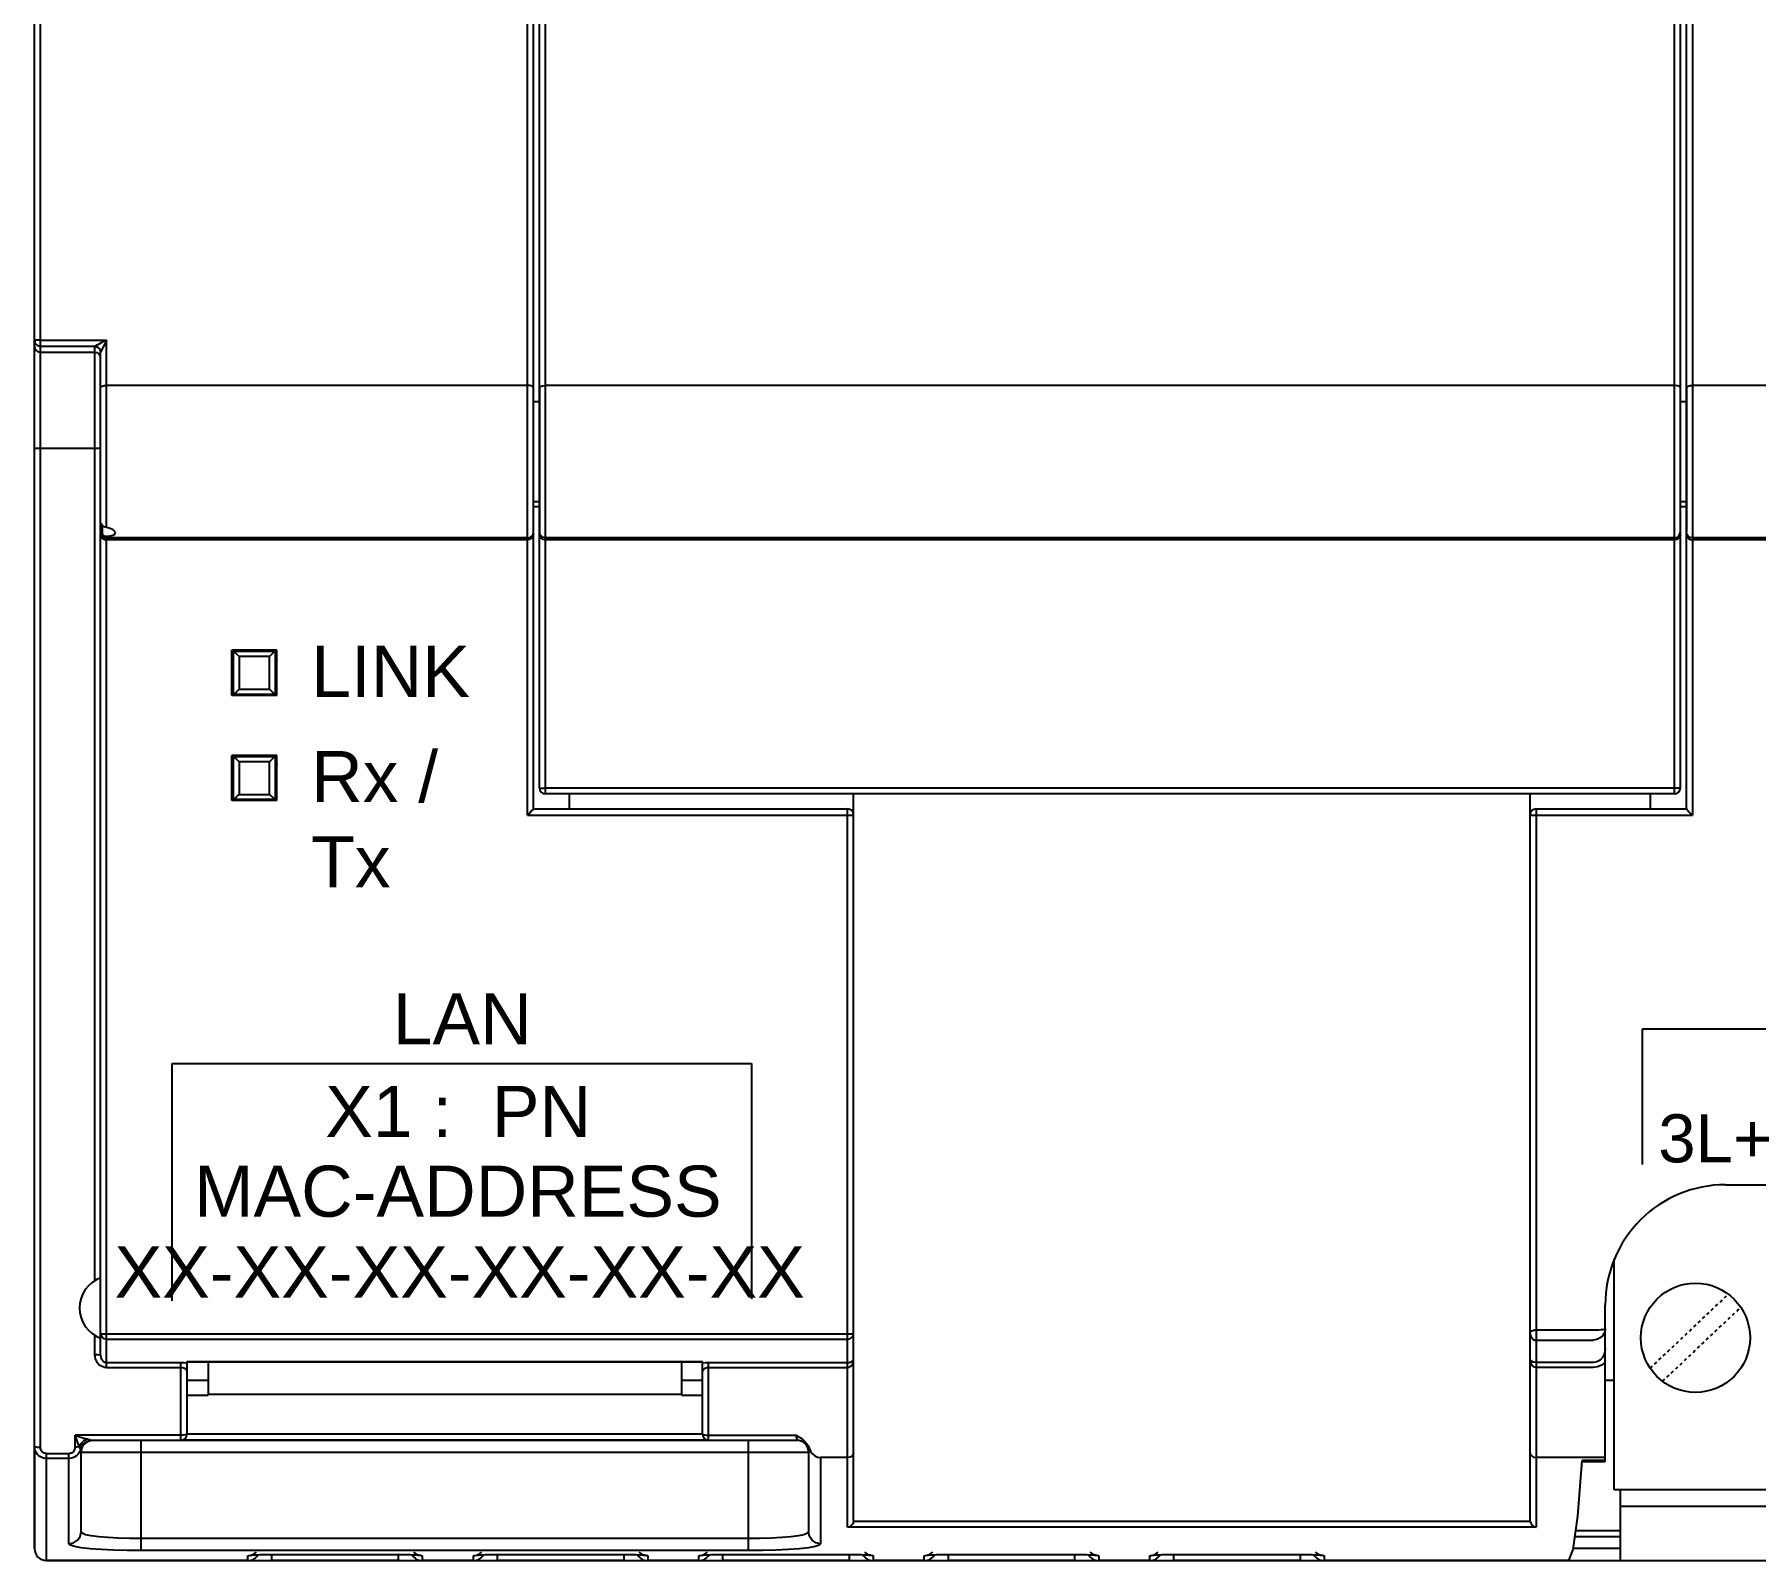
# Model space of a CAD drawing. Header units: inches. Extents: x 57 to 2760, y -193 to 2149.
# Drawn here: x 240 to 297.2, y 1772.8 to 1823.6 of the extents above; entities that cross this region are included whole.
import ezdxf

# ---------------------------------------------------------------- set-up
doc = ezdxf.new("R2010")
doc.units = ezdxf.units.IN
doc.header["$MEASUREMENT"] = 0
doc.linetypes.add('DOT', pattern=[0.2, 0.1, -0.1])
doc.styles.get("Standard").update_dxf_attribs({"font": 'arial.ttf'})

msp = doc.modelspace()

# ---------------------------------------------------------------- linework, layer by layer
at = {"color": 7, "linetype": 'Continuous'}
for p, q in [((239.97114, 1773.19462), (239.97114, 1872.39462)), ((240.17114, 1776.56641), (240.17114, 1869.02283)), ((256.37114, 1797.5811), (256.37114, 1850.50814)), ((295.12114, 1850.50814), (295.12114, 1797.5811)), ((256.57114, 1797.79417), (256.57114, 1850.29507)), ((256.97114, 1798.29462), (256.97114, 1849.79462)), ((294.52114, 1798.29462), (294.52114, 1849.79462)), ((294.92114, 1797.79417), (294.92114, 1850.29507)), ((256.77114, 1798.49462), (256.77114, 1849.59462)), ((294.72114, 1798.49462), (294.72114, 1849.59462)), ((256.57114, 1811.79818), (256.57114, 1838.58396)), ((240.17114, 1813.37762), (242.37114, 1813.37762)), ((240.17114, 1813.18286), (241.97356, 1813.18286)), ((241.97114, 1813.179), (241.97114, 1782.09265)), ((242.07502, 1813.23102), (242.03478, 1813.2115)), ((242.19336, 1813.28918), (242.07502, 1813.23102)), ((242.37114, 1813.37762), (242.19336, 1813.28918)), ((242.37114, 1813.37762), (242.22308, 1813.08304)), ((242.37114, 1807.14898), (242.37114, 1813.37762)), ((240.17114, 1812.98244), (241.97114, 1812.98244)), ((242.17114, 1807.04377), (242.17114, 1812.97977)), ((242.22308, 1813.08304), (242.19385, 1813.02554)), ((256.37114, 1811.87849), (242.37114, 1811.87849)), ((256.77114, 1811.79818), (256.77114, 1807.00654)), ((294.52114, 1811.87849), (256.97114, 1811.87849)), ((294.92114, 1811.79818), (294.92114, 1807.00527)), ((327.57114, 1811.87849), (295.12114, 1811.87849)), ((256.77114, 1811.32784), (256.57114, 1811.32784)), ((294.92114, 1811.32784), (294.72114, 1811.32784)), ((239.97114, 1809.79462), (242.17114, 1809.79462)), ((256.77114, 1808.00147), (256.57114, 1808.00147)), ((294.92114, 1808.00147), (294.72114, 1808.00147)), ((256.77114, 1807.84176), (256.57114, 1807.84176)), ((294.92114, 1807.84176), (294.72114, 1807.84176)), ((242.17114, 1779.62194), (242.17114, 1807.00527)), ((242.22114, 1807.22572), (242.22114, 1806.9179)), ((242.37114, 1779.22064), (242.37114, 1806.85877)), ((256.57114, 1797.79417), (256.57114, 1806.92251)), ((256.7984, 1806.90755), (256.77116, 1807.00511)), ((294.93636, 1806.92903), (294.92114, 1807.00527)), ((256.37114, 1806.80604), (242.37114, 1806.80604)), ((256.37114, 1806.73864), (242.37114, 1806.73864)), ((294.52114, 1806.80874), (256.97114, 1806.80874)), ((294.52114, 1806.74111), (256.97114, 1806.74111)), ((327.57114, 1806.80604), (295.12114, 1806.80604)), ((327.57114, 1806.73864), (295.12114, 1806.73864)), ((246.53606, 1803.07141), (246.58097, 1803.0265)), ((248.0394, 1803.07141), (246.53606, 1803.07141)), ((246.58097, 1803.0265), (246.6102, 1803.02598)), ((246.6102, 1803.02598), (246.62482, 1803.02572)), ((247.95065, 1803.02572), (246.62482, 1803.02572)), ((247.79374, 1802.86189), (246.78172, 1802.86189)), ((247.95065, 1803.02572), (247.99449, 1803.0265)), ((248.0394, 1803.07141), (247.99449, 1803.0265)), ((248.03869, 1802.83298), (248.02085, 1802.8197)), ((248.02085, 1802.8197), (248.03846, 1802.754)), ((248.01234, 1802.39842), (248.01233, 1802.24343)), ((248.01233, 1802.24343), (248.01316, 1802.09562)), ((248.01317, 1802.54577), (248.01234, 1802.39842)), ((246.78172, 1801.77758), (247.79374, 1801.77758)), ((248.01316, 1802.09562), (248.01472, 1801.97011)), ((248.02085, 1801.81978), (248.03846, 1801.88548)), ((246.53606, 1801.56807), (246.58097, 1801.61298)), ((248.0394, 1801.56807), (246.53606, 1801.56807)), ((246.62481, 1801.61376), (246.58097, 1801.61298)), ((246.62481, 1801.61376), (247.95065, 1801.61376)), ((247.96527, 1801.6135), (247.95065, 1801.61376)), ((247.99449, 1801.61298), (247.96527, 1801.6135)), ((248.0394, 1801.56807), (247.99449, 1801.61298)), ((248.0394, 1799.57141), (246.53606, 1799.57141)), ((246.53606, 1799.57141), (246.58097, 1799.5265)), ((246.58097, 1799.5265), (246.6102, 1799.52598)), ((246.6102, 1799.52598), (246.62482, 1799.52572)), ((247.95065, 1799.52572), (246.62482, 1799.52572)), ((247.95065, 1799.52572), (247.99449, 1799.5265)), ((248.0394, 1799.57141), (247.99449, 1799.5265)), ((247.79374, 1799.36189), (246.78172, 1799.36189)), ((248.01234, 1798.89842), (248.01233, 1798.74343)), ((248.01317, 1799.04577), (248.01234, 1798.89842)), ((248.03869, 1799.33298), (248.02085, 1799.3197)), ((248.02085, 1799.3197), (248.03846, 1799.254)), ((246.78172, 1798.27758), (247.79374, 1798.27758)), ((248.01233, 1798.74343), (248.01316, 1798.59562)), ((248.01316, 1798.59562), (248.01472, 1798.47011)), ((248.02085, 1798.31978), (248.03846, 1798.38548)), ((294.52114, 1798.48139), (256.97114, 1798.48139)), ((294.52114, 1798.29462), (256.97114, 1798.29462)), ((294.52114, 1798.29462), (256.97114, 1798.29462)), ((257.77114, 1797.79462), (257.77114, 1798.29462)), ((267.22114, 1774.1282), (267.22114, 1798.29462)), ((289.72114, 1774.12831), (289.72114, 1798.29462)), ((293.72114, 1797.79462), (293.72114, 1798.29462)), ((246.53606, 1798.06807), (246.58097, 1798.11298)), ((248.0394, 1798.06807), (246.53606, 1798.06807)), ((246.62481, 1798.11376), (246.58097, 1798.11298)), ((246.62481, 1798.11376), (247.95065, 1798.11376)), ((247.96527, 1798.1135), (247.95065, 1798.11376)), ((247.99449, 1798.11298), (247.96527, 1798.1135)), ((248.0394, 1798.06807), (247.99449, 1798.11298)), ((256.57114, 1797.79462), (267.02114, 1797.79462)), ((267.02114, 1773.90033), (267.02114, 1797.79462)), ((289.92114, 1797.79462), (289.92114, 1773.90033)), ((289.92114, 1797.79462), (294.92114, 1797.79462)), ((256.37114, 1797.5811), (267.02114, 1797.5811)), ((267.22114, 1774.12831), (267.22114, 1797.59462)), ((289.92114, 1797.5811), (295.12114, 1797.5811)), ((296.22114, 1785.29462), (322.22111, 1785.29462)), ((292.52114, 1775.14462), (292.52114, 1782.81449)), ((292.22114, 1776.09161), (292.22114, 1781.29462)), ((292.22114, 1780.50962), (292.22114, 1781.29462)), ((241.97114, 1780.29659), (241.97114, 1779.65211)), ((242.37114, 1780.33179), (267.02114, 1780.33179)), ((242.37114, 1780.15894), (267.02114, 1780.15894)), ((289.92114, 1780.46907), (291.82114, 1780.46907)), ((289.92114, 1780.12325), (291.82114, 1780.12325)), ((242.37114, 1779.38322), (244.84614, 1779.38322)), ((244.84614, 1779.38322), (244.94915, 1779.37939)), ((244.84614, 1776.79462), (244.84614, 1779.38322)), ((244.94915, 1779.37939), (245.04614, 1779.36806)), ((245.04614, 1779.4129), (262.19614, 1779.4129)), ((245.04614, 1779.4129), (245.04614, 1776.99462)), ((245.04614, 1779.39927), (262.19614, 1779.39927)), ((245.74714, 1779.39927), (245.74714, 1778.31462)), ((261.49514, 1779.39927), (261.49514, 1778.31462)), ((262.19614, 1776.99462), (262.19614, 1779.4129)), ((262.19614, 1779.36806), (262.29298, 1779.37938)), ((262.29298, 1779.37938), (262.39614, 1779.38322)), ((262.39614, 1776.79462), (262.39614, 1779.38322)), ((262.39614, 1779.38322), (267.02114, 1779.38322)), ((291.82105, 1779.38322), (289.92114, 1779.38322)), ((242.37114, 1779.22064), (244.84614, 1779.22064)), ((245.04614, 1778.79462), (245.74714, 1778.79462)), ((261.49514, 1778.79462), (262.19614, 1778.79462)), ((262.39614, 1779.22064), (267.02114, 1779.22064)), ((291.82114, 1779.22064), (289.92114, 1779.22064)), ((292.22114, 1778.79462), (292.52114, 1778.79462)), ((245.04614, 1778.29462), (245.74714, 1778.29462)), ((261.49514, 1778.31462), (245.74714, 1778.31462)), ((261.49514, 1778.29462), (262.19614, 1778.29462)), ((239.97114, 1776.59967), (239.97114, 1773.19462)), ((244.84614, 1776.96175), (241.32114, 1776.9618)), ((241.32114, 1776.56641), (241.32114, 1776.9618)), ((241.41955, 1776.67492), (241.45478, 1776.57492)), ((241.45478, 1776.57492), (241.52629, 1776.68267)), ((241.50669, 1776.49499), (241.58541, 1776.65007)), ((241.58541, 1776.65007), (241.72202, 1776.75668)), ((241.72202, 1776.75668), (241.89061, 1776.79462)), ((241.89061, 1776.79462), (265.35063, 1776.79462)), ((243.52114, 1773.12586), (243.52114, 1776.79462)), ((262.39614, 1776.79462), (244.84614, 1776.79462)), ((262.19614, 1776.99462), (245.04614, 1776.99462)), ((262.39614, 1776.96175), (265.32917, 1776.96175)), ((263.72114, 1773.12586), (263.72114, 1776.79462)), ((265.73588, 1776.49854), (265.65606, 1776.65194)), ((265.73886, 1776.52908), (265.78282, 1776.42533)), ((241.12114, 1776.3493), (240.37114, 1776.3493)), ((240.37114, 1772.79462), (240.37114, 1776.3493)), ((241.12112, 1776.18957), (240.37114, 1776.18957)), ((241.12114, 1773.35186), (241.12114, 1776.3493)), ((241.52114, 1776.39462), (265.72114, 1776.39462)), ((241.52114, 1773.74963), (241.52114, 1776.39462)), ((241.52114, 1773.74965), (241.52114, 1776.39462)), ((265.72114, 1776.39462), (265.72114, 1773.74965)), ((266.12114, 1776.22281), (266.12114, 1773.35186)), ((267.02114, 1776.22281), (266.12114, 1776.22281)), ((292.22114, 1776.22281), (289.92114, 1776.22281)), ((291.30581, 1774.27635), (291.45271, 1776.1182)), ((291.44914, 1776.09161), (292.22114, 1776.09161)), ((292.22114, 1776.1182), (291.45271, 1776.1182)), ((325.43114, 1775.14462), (292.52114, 1775.14462)), ((292.72114, 1775.14462), (292.72114, 1772.79462)), ((292.72114, 1774.60462), (325.72114, 1774.60462)), ((289.92114, 1773.90033), (267.02114, 1773.90033)), ((289.72338, 1774.09812), (267.2189, 1774.09812)), ((267.22114, 1774.12831), (267.22108, 1774.12326)), ((291.24113, 1773.79462), (292.72114, 1773.79462)), ((263.72114, 1773.12586), (243.52114, 1773.12586)), ((263.72113, 1773.52453), (243.52115, 1773.52453)), ((292.72114, 1773.19462), (291.16056, 1773.19462)), ((291.21427, 1773.59462), (292.72114, 1773.59462)), ((240.37114, 1772.79462), (329.57114, 1772.79462)), ((247.07114, 1772.79462), (240.37114, 1772.79462)), ((247.07114, 1772.79462), (247.07114, 1772.95281)), ((247.82751, 1773.00038), (252.07114, 1773.00045)), ((247.87114, 1772.79462), (247.87114, 1773.00128)), ((247.87114, 1773.00128), (252.07114, 1773.00128)), ((252.07114, 1772.79462), (247.87114, 1772.79462)), ((252.07114, 1773.00128), (252.07114, 1772.79462)), ((252.87114, 1772.95281), (252.87114, 1772.79462)), ((254.57114, 1772.79462), (252.87114, 1772.79462)), ((254.57114, 1772.79462), (254.57114, 1772.95281)), ((255.32751, 1773.00038), (259.57114, 1773.00045)), ((255.37114, 1772.79462), (255.37114, 1773.00128)), ((255.37114, 1773.00128), (259.57114, 1773.00128)), ((259.57114, 1772.79462), (255.37114, 1772.79462)), ((259.57114, 1773.00128), (259.57114, 1772.79462)), ((260.37114, 1772.95281), (260.37114, 1772.79462)), ((262.07114, 1772.79462), (260.37114, 1772.79462)), ((262.07114, 1772.79462), (262.07114, 1772.95281)), ((262.82751, 1773.00038), (267.07114, 1773.00045)), ((262.87114, 1772.79462), (262.87114, 1773.00128)), ((262.87114, 1773.00128), (267.07114, 1773.00128)), ((267.07114, 1772.79462), (262.87114, 1772.79462)), ((267.07114, 1773.00128), (267.07114, 1772.79462)), ((267.87114, 1772.95281), (267.87114, 1772.79462)), ((269.57114, 1772.79462), (267.87114, 1772.79462)), ((269.57114, 1772.79462), (269.57114, 1772.95281)), ((270.32751, 1773.00038), (274.57114, 1773.00045)), ((270.37114, 1772.79462), (270.37114, 1773.00128)), ((270.37114, 1773.00128), (274.57114, 1773.00128)), ((274.57114, 1772.79462), (270.37114, 1772.79462)), ((274.57114, 1773.00128), (274.57114, 1772.79462)), ((275.37114, 1772.95281), (275.37114, 1772.79462)), ((277.07114, 1772.79462), (275.37114, 1772.79462)), ((277.07114, 1772.79462), (277.07114, 1772.95281)), ((277.82751, 1773.00038), (282.07114, 1773.00045)), ((277.87114, 1772.79462), (277.87114, 1773.00128)), ((277.87114, 1773.00128), (282.07114, 1773.00128)), ((282.07114, 1772.79462), (277.87114, 1772.79462)), ((282.07114, 1773.00128), (282.07114, 1772.79462)), ((282.87114, 1772.95281), (282.87114, 1772.79462)), ((291.00644, 1772.79462), (282.87114, 1772.79462))]:
    msp.add_line(p, q, dxfattribs=at)
for p, q in [((293.46139, 1790.48261), (324.93614, 1790.48261)), ((293.46139, 1785.96903), (293.46139, 1790.48261)), ((244.55277, 1781.43393), (244.55277, 1789.32277)), ((244.55277, 1789.32277), (263.82367, 1789.32277)), ((263.82367, 1789.32277), (263.82367, 1781.49508))]:
    msp.add_line(p, q)
at = {"linetype": 'DOT'}
for p, q in [((293.71529, 1779.19139), (296.31437, 1781.65344)), ((294.12791, 1778.7558), (296.72699, 1781.21785))]:
    msp.add_line(p, q, dxfattribs=at)
at = {"color": 7, "linetype": 'Continuous'}
for points in [[(240.17114, 1813.37762), (240.09412, 1813.37796), (240.0284, 1813.37896), (239.98574, 1813.38042), (239.97114, 1813.3821)], [(239.97114, 1813.3821), (239.97399, 1813.34858), (239.9835, 1813.31315), (240.00114, 1813.27715), (240.02824, 1813.2427), (240.06574, 1813.21277), (240.11376, 1813.19124), (240.17114, 1813.18286)], [(239.97114, 1813.18168), (239.98636, 1813.10544), (240.02972, 1813.0408), (240.0946, 1812.99761), (240.17114, 1812.98244)], [(241.97356, 1813.18286), (241.97172, 1813.1809), (241.97114, 1813.179)], [(241.97114, 1813.179), (242.07114, 1813.15231), (242.14434, 1813.07939), (242.17114, 1812.97977)], [(242.03478, 1813.2115), (241.99949, 1813.19463), (241.98438, 1813.1876), (241.97356, 1813.18286)], [(241.97356, 1813.18286), (242.07227, 1813.15562), (242.14492, 1813.08299), (242.17235, 1812.98414)], [(241.97114, 1812.98244), (242.04768, 1812.96728), (242.11256, 1812.92409), (242.15592, 1812.85945)], [(242.17235, 1812.98414), (242.17143, 1812.98191), (242.17114, 1812.97977)], [(242.19385, 1813.02554), (242.17776, 1812.9943), (242.17235, 1812.98414)], [(242.17114, 1811.79818), (242.18504, 1811.82801), (242.22633, 1811.85394), (242.2912, 1811.87193), (242.37114, 1811.87849)], [(256.57114, 1811.79818), (256.55724, 1811.82801), (256.51595, 1811.85394), (256.45108, 1811.87193), (256.37114, 1811.87849)], [(256.77114, 1811.79818), (256.79586, 1811.83729), (256.86739, 1811.86705), (256.97114, 1811.87849)], [(294.72114, 1811.79818), (294.69642, 1811.83729), (294.62489, 1811.86705), (294.52114, 1811.87849)], [(294.92114, 1811.79818), (294.93504, 1811.82801), (294.97633, 1811.85394), (295.0412, 1811.87193), (295.12114, 1811.87849)], [(242.22114, 1807.22572), (242.18407, 1807.28426), (242.17114, 1807.35159)], [(242.17114, 1807.04377), (242.18407, 1806.97645), (242.22114, 1806.9179)], [(242.37114, 1806.80604), (242.2946, 1806.8212), (242.22972, 1806.86439), (242.18636, 1806.92903), (242.17114, 1807.00527)], [(242.37114, 1806.73864), (242.30991, 1806.74747), (242.25538, 1806.77257), (242.21158, 1806.81165), (242.18188, 1806.86306), (242.17114, 1806.92251)], [(242.37114, 1807.14898), (242.316, 1807.16383), (242.26359, 1807.1902), (242.22114, 1807.22572)], [(242.22114, 1806.9179), (242.26359, 1806.88375), (242.316, 1806.86293), (242.37114, 1806.85877)], [(242.67114, 1806.97554), (242.65019, 1807.02485), (242.58898, 1807.07474), (242.49286, 1807.11845), (242.37114, 1807.14898)], [(242.37114, 1806.85877), (242.49286, 1806.87308), (242.58898, 1806.89743), (242.65019, 1806.93201), (242.67114, 1806.97554)], [(256.37114, 1806.80604), (256.44768, 1806.8212), (256.51256, 1806.86439), (256.55592, 1806.92903), (256.57114, 1807.00527)], [(256.54076, 1806.82509), (256.50099, 1806.78267), (256.44409, 1806.75131), (256.37114, 1806.73864)], [(256.57114, 1806.92251), (256.56382, 1806.87322), (256.54076, 1806.82509)], [(256.97114, 1806.74111), (256.89421, 1806.75526), (256.82973, 1806.79499), (256.78698, 1806.85334), (256.77114, 1806.92511)], [(256.97114, 1806.80873), (256.87153, 1806.8352), (256.7984, 1806.90755)], [(294.52114, 1806.80873), (294.62033, 1806.83496), (294.69358, 1806.90706), (294.72113, 1807.00654)], [(294.72114, 1806.92511), (294.70535, 1806.85345), (294.66279, 1806.79521), (294.59821, 1806.75532), (294.52114, 1806.74111)], [(294.92114, 1806.92251), (294.92846, 1806.87322), (294.95152, 1806.82509), (294.99129, 1806.78267), (295.04819, 1806.75131), (295.12114, 1806.73864)], [(295.12114, 1806.80604), (295.0446, 1806.8212), (294.97972, 1806.86439), (294.93636, 1806.92903)], [(246.53606, 1801.56807), (246.53755, 1802.06695), (246.53755, 1802.57288), (246.53606, 1803.07141)], [(246.58097, 1803.0265), (246.58238, 1802.55685), (246.58238, 1802.08291), (246.58097, 1801.61298)], [(246.62482, 1803.02572), (246.67538, 1802.97137), (246.72772, 1802.91678), (246.78172, 1802.86189)], [(246.78178, 1802.86189), (246.78239, 1802.1385), (246.78179, 1801.77758)], [(247.79368, 1801.77758), (247.79308, 1802.50096), (247.79368, 1802.86189)], [(247.95065, 1803.02572), (247.90009, 1802.97137), (247.84775, 1802.91678), (247.79374, 1802.86189)], [(247.99449, 1801.61298), (247.99308, 1802.08291), (247.99308, 1802.55685), (247.99449, 1803.0265)], [(248.02085, 1802.8197), (248.01947, 1802.81238), (248.01815, 1802.79316), (248.01691, 1802.76283), (248.01578, 1802.72201), (248.01475, 1802.67142), (248.01317, 1802.54577)], [(248.0394, 1801.56807), (248.03792, 1802.06695), (248.03792, 1802.57288), (248.0394, 1803.07141)], [(246.62481, 1801.61376), (246.67537, 1801.6681), (246.72772, 1801.7227), (246.78172, 1801.77758)], [(247.95065, 1801.61376), (247.90009, 1801.6681), (247.84774, 1801.7227), (247.79374, 1801.77758)], [(248.01472, 1801.97011), (248.01573, 1801.91935), (248.01687, 1801.87791), (248.01813, 1801.84679), (248.01947, 1801.8271), (248.02085, 1801.81978)], [(246.53606, 1798.06807), (246.53755, 1798.56695), (246.53755, 1799.07288), (246.53606, 1799.57141)], [(246.58097, 1799.5265), (246.58238, 1799.05685), (246.58238, 1798.58291), (246.58097, 1798.11298)], [(246.62482, 1799.52572), (246.67538, 1799.47137), (246.72772, 1799.41678), (246.78172, 1799.36189)], [(247.95065, 1799.52572), (247.90009, 1799.47137), (247.84775, 1799.41678), (247.79374, 1799.36189)], [(247.99449, 1798.11298), (247.99308, 1798.58291), (247.99308, 1799.05685), (247.99449, 1799.5265)], [(248.0394, 1798.06807), (248.03792, 1798.56695), (248.03792, 1799.07288), (248.0394, 1799.57141)], [(246.78178, 1799.36189), (246.78239, 1798.6385), (246.78179, 1798.27758)], [(247.79368, 1798.27758), (247.79308, 1799.00096), (247.79368, 1799.36189)], [(248.02085, 1799.3197), (248.01947, 1799.31238), (248.01815, 1799.29316), (248.01691, 1799.26283), (248.01578, 1799.22201), (248.01475, 1799.17142), (248.01317, 1799.04577)], [(246.62481, 1798.11376), (246.67537, 1798.1681), (246.72772, 1798.2227), (246.78172, 1798.27758)], [(247.95065, 1798.11376), (247.90009, 1798.1681), (247.84774, 1798.2227), (247.79374, 1798.27758)], [(248.01472, 1798.47011), (248.01573, 1798.41935), (248.01687, 1798.37791), (248.01813, 1798.34679), (248.01947, 1798.3271), (248.02085, 1798.31978)], [(256.77114, 1798.49462), (256.79684, 1798.48813), (256.87016, 1798.4832), (256.97114, 1798.48139)], [(294.72114, 1798.49462), (294.69543, 1798.48813), (294.62212, 1798.4832), (294.52114, 1798.48139)], [(256.57114, 1797.79417), (256.55632, 1797.77429), (256.5212, 1797.73543), (256.47503, 1797.68675), (256.42341, 1797.63374), (256.37114, 1797.5811)], [(294.92114, 1797.79417), (294.93596, 1797.77429), (294.97107, 1797.73543), (295.01725, 1797.68675), (295.06886, 1797.63374), (295.12114, 1797.5811)], [(267.02114, 1797.5811), (267.0616, 1797.58138), (267.10398, 1797.58232), (267.14565, 1797.58404), (267.18281, 1797.58666), (267.21026, 1797.59022), (267.22114, 1797.59462)], [(289.72114, 1797.59462), (289.72528, 1797.59188), (289.7391, 1797.58902), (289.76463, 1797.5862), (289.8034, 1797.58369), (289.85608, 1797.58184), (289.92114, 1797.5811)], [(292.22114, 1780.50962), (292.20185, 1780.39108), (292.14529, 1780.28324), (292.05666, 1780.19733), (291.94503, 1780.14225), (291.82114, 1780.12325)], [(291.82114, 1780.46907), (291.87971, 1780.46951), (291.943, 1780.471), (292.00861, 1780.47379), (292.0732, 1780.47812), (292.13232, 1780.48414), (292.18, 1780.49171), (292.21069, 1780.50042), (292.22114, 1780.50962)], [(242.37114, 1780.15894), (242.29556, 1780.17327), (242.23065, 1780.21463), (242.18647, 1780.27795), (242.17114, 1780.35213)], [(242.17114, 1780.35213), (242.18647, 1780.34432), (242.23065, 1780.33765), (242.29556, 1780.33329), (242.37114, 1780.33179)], [(267.02114, 1780.15894), (267.09671, 1780.17327), (267.16163, 1780.21463), (267.20581, 1780.27795), (267.22114, 1780.35213)], [(267.02114, 1780.33179), (267.09671, 1780.33329), (267.16163, 1780.33765), (267.20581, 1780.34432), (267.22114, 1780.35213)], [(289.72114, 1780.35213), (289.72409, 1780.37212), (289.73199, 1780.39009), (289.74358, 1780.40593), (289.75777, 1780.41957), (289.77379, 1780.43119), (289.79178, 1780.44131), (289.81168, 1780.45), (289.83295, 1780.45708), (289.85498, 1780.46247), (289.87722, 1780.46619), (289.89918, 1780.46835), (289.92114, 1780.46907)], [(289.72114, 1780.35213), (289.72409, 1780.31298), (289.73199, 1780.27776), (289.74358, 1780.2468), (289.75778, 1780.22009), (289.77379, 1780.19736), (289.79179, 1780.17757), (289.81168, 1780.16057), (289.83295, 1780.1467), (289.85498, 1780.13614), (289.87722, 1780.12884), (289.89918, 1780.12464), (289.92114, 1780.12325)], [(241.97114, 1779.65211), (242.07114, 1779.64807), (242.14434, 1779.63702), (242.17114, 1779.62194)], [(241.97114, 1779.65211), (241.97815, 1779.57169), (241.99657, 1779.50076), (242.02317, 1779.43935), (242.05557, 1779.387), (242.0916, 1779.34352), (242.12916, 1779.30857), (242.16676, 1779.28123), (242.20428, 1779.25998), (242.24241, 1779.2436), (242.28228, 1779.23142), (242.32494, 1779.22353), (242.37114, 1779.22064)], [(242.17114, 1779.62194), (242.17465, 1779.57743), (242.18386, 1779.53819), (242.19716, 1779.50422), (242.21336, 1779.47526), (242.23137, 1779.45121), (242.25015, 1779.43187), (242.26895, 1779.41675), (242.28771, 1779.40499), (242.30677, 1779.39593), (242.32671, 1779.38919), (242.34803, 1779.38482), (242.37114, 1779.38322)], [(267.02114, 1779.38322), (267.04597, 1779.38419), (267.07255, 1779.38744), (267.09982, 1779.39336), (267.12677, 1779.40218), (267.15152, 1779.4136), (267.1723, 1779.42661), (267.18894, 1779.44051), (267.20214, 1779.45542), (267.21214, 1779.47161), (267.21871, 1779.48936), (267.22114, 1779.50887)], [(267.02114, 1779.22064), (267.04597, 1779.22287), (267.07256, 1779.23032), (267.09983, 1779.24387), (267.12677, 1779.26409), (267.15151, 1779.29026), (267.1723, 1779.3201), (267.18894, 1779.35198), (267.20213, 1779.38619), (267.21214, 1779.42334), (267.21871, 1779.46407), (267.22114, 1779.50887)], [(289.92114, 1779.22064), (289.86829, 1779.23089), (289.82539, 1779.25579), (289.79353, 1779.2869), (289.77049, 1779.31924), (289.75335, 1779.35196), (289.74004, 1779.38652), (289.73004, 1779.4238), (289.72353, 1779.4644), (289.72114, 1779.50887)], [(289.92114, 1779.38322), (289.8683, 1779.38768), (289.82539, 1779.39856), (289.79353, 1779.41213), (289.77049, 1779.42624), (289.75335, 1779.4405), (289.74004, 1779.45557), (289.73004, 1779.47181), (289.72353, 1779.4895), (289.72114, 1779.50887)], [(292.22114, 1779.83768), (292.19944, 1779.69016), (292.1384, 1779.56102), (292.04769, 1779.4632), (291.93915, 1779.40346), (291.82105, 1779.38322)], [(292.22114, 1779.38548), (292.0996, 1779.29463), (291.96452, 1779.2394), (291.82114, 1779.22064)], [(244.84614, 1779.22064), (244.89524, 1779.21623), (244.94195, 1779.2031), (244.98354, 1779.18137), (245.01684, 1779.15182), (245.03856, 1779.1161), (245.04614, 1779.07693)], [(262.19614, 1779.07693), (262.20375, 1779.11618), (262.22552, 1779.15192), (262.25887, 1779.18146), (262.30043, 1779.20314), (262.34702, 1779.21623), (262.39614, 1779.22064)], [(240.37114, 1776.18957), (240.32598, 1776.19219), (240.28253, 1776.19976), (240.23938, 1776.21246), (240.19586, 1776.23104), (240.15189, 1776.25667), (240.10796, 1776.29084), (240.06552, 1776.3351), (240.02736, 1776.39002), (239.99714, 1776.45424), (239.97778, 1776.52525), (239.97114, 1776.59967)], [(239.97114, 1776.59967), (239.99793, 1776.58304), (240.07114, 1776.57086), (240.17114, 1776.56641)], [(240.37114, 1776.3493), (240.34856, 1776.35069), (240.32683, 1776.3547), (240.30526, 1776.36142), (240.2835, 1776.37125), (240.26151, 1776.38482), (240.23955, 1776.40291), (240.21834, 1776.42633), (240.19926, 1776.4554), (240.18414, 1776.4894), (240.17446, 1776.527), (240.17114, 1776.56641)], [(241.50765, 1776.49409), (241.48754, 1776.43515), (241.45763, 1776.37795), (241.41819, 1776.32503), (241.37009, 1776.27868), (241.31459, 1776.24073), (241.25327, 1776.21259), (241.18807, 1776.19535), (241.12112, 1776.18957)], [(241.32114, 1776.56641), (241.31891, 1776.53405), (241.31157, 1776.50006), (241.29852, 1776.46611), (241.27961, 1776.43396), (241.25523, 1776.40532), (241.22611, 1776.38161), (241.19321, 1776.36388), (241.15774, 1776.35297), (241.12114, 1776.3493)], [(241.32099, 1776.9618), (241.41268, 1776.93198), (241.51143, 1776.9008), (241.6164, 1776.86881), (241.72205, 1776.83822)], [(241.32114, 1776.96175), (241.35166, 1776.87189), (241.41955, 1776.67492)], [(241.45478, 1776.57492), (241.39269, 1776.56861), (241.32114, 1776.56641)], [(241.45478, 1776.57492), (241.46769, 1776.5542), (241.48837, 1776.52058)], [(241.48837, 1776.52058), (241.49624, 1776.50828), (241.50241, 1776.49952), (241.50669, 1776.49499)], [(241.50669, 1776.49499), (241.50727, 1776.49455), (241.50765, 1776.49409)], [(241.50765, 1776.49409), (241.51775, 1776.44484), (241.52114, 1776.39462)], [(241.50766, 1776.49409), (241.5867, 1776.64959), (241.72426, 1776.75655), (241.89417, 1776.79463)], [(241.52629, 1776.68267), (241.61866, 1776.77367), (241.72205, 1776.83822)], [(241.72205, 1776.83822), (241.79725, 1776.81683), (241.82847, 1776.80806), (241.85488, 1776.80108), (241.87589, 1776.79639), (241.89061, 1776.79462)], [(245.04614, 1776.99462), (245.03075, 1776.98198), (244.98625, 1776.97117), (244.92128, 1776.96416), (244.84614, 1776.96175)], [(262.19614, 1776.99462), (262.21153, 1776.98198), (262.25603, 1776.97117), (262.321, 1776.96416), (262.39614, 1776.96175)], [(265.32732, 1776.87895), (265.32305, 1776.89734), (265.32116, 1776.91705), (265.32269, 1776.93838), (265.32917, 1776.96175)], [(265.35063, 1776.79462), (265.35596, 1776.79765), (265.35627, 1776.80553), (265.35271, 1776.81684), (265.34679, 1776.83043), (265.33993, 1776.84551), (265.33318, 1776.86171), (265.32732, 1776.87895)], [(265.32917, 1776.96175), (265.37449, 1776.92441), (265.42683, 1776.88817)], [(265.65606, 1776.65194), (265.51911, 1776.7572), (265.35063, 1776.79462)], [(265.42683, 1776.88817), (265.48384, 1776.85005), (265.54308, 1776.80651)], [(265.54308, 1776.80651), (265.60176, 1776.7546), (265.65696, 1776.69161)], [(265.65696, 1776.69161), (265.70436, 1776.61628), (265.73886, 1776.52908)], [(265.72114, 1776.39462), (265.72484, 1776.44713), (265.73588, 1776.49854)], [(265.78282, 1776.42533), (265.84777, 1776.34002), (265.92972, 1776.27575), (266.02375, 1776.23588), (266.12114, 1776.22281)], [(267.22114, 1776.38278), (267.20832, 1776.3264), (267.16908, 1776.27511), (267.10474, 1776.23745), (267.02114, 1776.22281)], [(289.72114, 1776.38278), (289.73396, 1776.3264), (289.7732, 1776.27511), (289.83754, 1776.23745), (289.92114, 1776.22281)], [(291.00644, 1772.79462), (291.15668, 1773.16574), (291.30581, 1774.27635)], [(241.12114, 1773.35186), (241.27421, 1773.38214), (241.40398, 1773.46836), (241.49069, 1773.59741), (241.52114, 1773.74963)], [(243.52115, 1773.52453), (243.13253, 1773.52828), (242.75821, 1773.53951), (242.41319, 1773.55815), (242.11014, 1773.58406), (241.86074, 1773.61692), (241.67483, 1773.65616), (241.5599, 1773.70091), (241.52114, 1773.74963)], [(265.72114, 1773.74963), (265.68238, 1773.70091), (265.56745, 1773.65616), (265.38154, 1773.61692), (265.13213, 1773.58406), (264.82908, 1773.55815), (264.48407, 1773.53951), (264.10975, 1773.52828), (263.72113, 1773.52453)], [(266.12114, 1773.35186), (265.96806, 1773.38214), (265.83829, 1773.46837), (265.75159, 1773.59741), (265.72114, 1773.74963)], [(267.2189, 1774.09812), (267.1894, 1774.01631), (267.14027, 1773.95699), (267.08197, 1773.91874), (267.02114, 1773.90033)], [(267.22108, 1774.12326), (267.22089, 1774.11821), (267.22014, 1774.10814), (267.2189, 1774.09812)], [(289.72338, 1774.09812), (289.72214, 1774.10814), (289.72139, 1774.11821), (289.72114, 1774.12831)], [(289.72338, 1774.09812), (289.75288, 1774.01631), (289.80201, 1773.95699), (289.86031, 1773.91874), (289.92114, 1773.90033)], [(243.52114, 1773.12586), (243.05501, 1773.12961), (242.60597, 1773.14088), (242.19194, 1773.15959), (241.82812, 1773.1856), (241.52859, 1773.21862), (241.30543, 1773.25805), (241.16757, 1773.30298), (241.12114, 1773.35186)], [(247.07114, 1772.95281), (247.22421, 1772.98321), (247.35398, 1773.06978)], [(252.87114, 1772.95281), (252.71807, 1772.98321), (252.5883, 1773.06978)], [(254.57114, 1772.95281), (254.72421, 1772.98321), (254.85398, 1773.06978)], [(260.37114, 1772.95281), (260.21807, 1772.98321), (260.0883, 1773.06978)], [(262.07114, 1772.95281), (262.22421, 1772.98321), (262.35398, 1773.06978)], [(266.12114, 1773.35186), (266.0747, 1773.30298), (265.93684, 1773.25805), (265.71368, 1773.21862), (265.41416, 1773.1856), (265.05034, 1773.15959), (264.63631, 1773.14088), (264.18727, 1773.12961), (263.72114, 1773.12586)], [(267.87114, 1772.95281), (267.71807, 1772.98321), (267.5883, 1773.06978)], [(269.57114, 1772.95281), (269.72421, 1772.98321), (269.85398, 1773.06978)], [(275.37114, 1772.95281), (275.21807, 1772.98321), (275.0883, 1773.06978)], [(277.07114, 1772.95281), (277.22421, 1772.98321), (277.35398, 1773.06978)], [(282.87114, 1772.95281), (282.71807, 1772.98321), (282.5883, 1773.06978)], [(247.07114, 1772.95281), (247.0987, 1772.96479), (247.17886, 1772.97629), (247.30603, 1772.98645)], [(247.18666, 1772.97395), (247.1819, 1772.97289), (247.18806, 1772.97383), (247.21499, 1772.97716), (247.2589, 1772.98131), (247.31914, 1772.98572), (247.39445, 1772.98999), (247.4845, 1772.99383), (247.58792, 1772.99703), (247.70311, 1772.99927), (247.82751, 1773.00038)], [(247.30603, 1772.98645), (247.47172, 1772.99443), (247.6642, 1772.99952), (247.87114, 1773.00128)], [(252.07114, 1773.00128), (252.27796, 1772.99953), (252.47007, 1772.99445), (252.63556, 1772.98649)], [(252.07114, 1773.00046), (252.10742, 1773.0004), (252.23725, 1772.99932), (252.35699, 1772.99695), (252.46397, 1772.99362), (252.55636, 1772.98955), (252.63308, 1772.98507), (252.69281, 1772.9805), (252.73513, 1772.97629), (252.75746, 1772.97336), (252.76066, 1772.97283)], [(252.63556, 1772.98649), (252.76324, 1772.97631), (252.84368, 1772.96477), (252.87114, 1772.95281)], [(254.57114, 1772.95281), (254.5987, 1772.96479), (254.67886, 1772.97629), (254.80603, 1772.98645)], [(254.68666, 1772.97395), (254.6819, 1772.97289), (254.68806, 1772.97383), (254.71499, 1772.97716), (254.7589, 1772.98131), (254.81914, 1772.98572), (254.89445, 1772.98999), (254.9845, 1772.99383), (255.08792, 1772.99703), (255.20311, 1772.99927), (255.32751, 1773.00038)], [(254.80603, 1772.98645), (254.97172, 1772.99443), (255.1642, 1772.99952), (255.37114, 1773.00128)], [(259.57114, 1773.00128), (259.77796, 1772.99953), (259.97007, 1772.99445), (260.13556, 1772.98649)], [(259.57114, 1773.00046), (259.60742, 1773.0004), (259.73725, 1772.99932), (259.85699, 1772.99695), (259.96397, 1772.99362), (260.05636, 1772.98955), (260.13308, 1772.98507), (260.19281, 1772.9805), (260.23513, 1772.97629), (260.25746, 1772.97336), (260.26066, 1772.97283)], [(260.13556, 1772.98649), (260.26324, 1772.97631), (260.34368, 1772.96477), (260.37114, 1772.95281)], [(262.07114, 1772.95281), (262.0987, 1772.96479), (262.17886, 1772.97629), (262.30603, 1772.98645)], [(262.18666, 1772.97395), (262.1819, 1772.97289), (262.18806, 1772.97383), (262.21499, 1772.97716), (262.2589, 1772.98131), (262.31914, 1772.98572), (262.39445, 1772.98999), (262.4845, 1772.99383), (262.58792, 1772.99703), (262.70311, 1772.99927), (262.82751, 1773.00038)], [(262.30603, 1772.98645), (262.47172, 1772.99443), (262.6642, 1772.99952), (262.87114, 1773.00128)], [(267.07114, 1773.00128), (267.27796, 1772.99953), (267.47007, 1772.99445), (267.63556, 1772.98649)], [(267.07114, 1773.00046), (267.10742, 1773.0004), (267.23725, 1772.99932), (267.35699, 1772.99695), (267.46397, 1772.99362), (267.55636, 1772.98955), (267.63308, 1772.98507), (267.69281, 1772.9805), (267.73513, 1772.97629), (267.75746, 1772.97336), (267.76066, 1772.97283)], [(267.63556, 1772.98649), (267.76324, 1772.97631), (267.84368, 1772.96477), (267.87114, 1772.95281)], [(269.57114, 1772.95281), (269.5987, 1772.96479), (269.67886, 1772.97629), (269.80603, 1772.98645)], [(269.68666, 1772.97395), (269.6819, 1772.97289), (269.68806, 1772.97383), (269.71499, 1772.97716), (269.7589, 1772.98131), (269.81914, 1772.98572), (269.89445, 1772.98999), (269.9845, 1772.99383), (270.08792, 1772.99703), (270.20311, 1772.99927), (270.32751, 1773.00038)], [(269.80603, 1772.98645), (269.97172, 1772.99443), (270.1642, 1772.99952), (270.37114, 1773.00128)], [(274.57114, 1773.00128), (274.77796, 1772.99953), (274.97007, 1772.99445), (275.13556, 1772.98649)], [(274.57114, 1773.00046), (274.60742, 1773.0004), (274.73725, 1772.99932), (274.85699, 1772.99695), (274.96397, 1772.99362), (275.05636, 1772.98955), (275.13308, 1772.98507), (275.19281, 1772.9805), (275.23513, 1772.97629), (275.25746, 1772.97336), (275.26066, 1772.97283)], [(275.13556, 1772.98649), (275.26324, 1772.97631), (275.34368, 1772.96477), (275.37114, 1772.95281)], [(277.07114, 1772.95281), (277.0987, 1772.96479), (277.17886, 1772.97629), (277.30603, 1772.98645)], [(277.18666, 1772.97395), (277.1819, 1772.97289), (277.18806, 1772.97383), (277.21499, 1772.97716), (277.2589, 1772.98131), (277.31914, 1772.98572), (277.39445, 1772.98999), (277.4845, 1772.99383), (277.58792, 1772.99703), (277.70311, 1772.99927), (277.82751, 1773.00038)], [(277.30603, 1772.98645), (277.47172, 1772.99443), (277.6642, 1772.99952), (277.87114, 1773.00128)], [(282.07114, 1773.00128), (282.27796, 1772.99953), (282.47007, 1772.99445), (282.63556, 1772.98649)], [(282.07114, 1773.00046), (282.10742, 1773.0004), (282.23725, 1772.99932), (282.35699, 1772.99695), (282.46397, 1772.99362), (282.55636, 1772.98955), (282.63308, 1772.98507), (282.69281, 1772.9805), (282.73513, 1772.97629), (282.75746, 1772.97336), (282.76066, 1772.97283)], [(282.63556, 1772.98649), (282.76324, 1772.97631), (282.84368, 1772.96477), (282.87114, 1772.95281)]]:
    msp.add_lwpolyline(points, dxfattribs=at)
msp.add_circle((295.22114, 1780.20462), 1.815, dxfattribs=at)
for centre, radius, start, end in [((256.97114, 1798.49462), 0.2, 180, 270), ((294.52114, 1798.49462), 0.2, 270, 360), ((294.52114, 1798.49462), 0.2, 270, 0), ((267.02114, 1797.59462), 0.2, 0, 90), ((289.92114, 1797.59462), 0.2, 90, 180), ((296.22114, 1781.29462), 4, 89.999993, 180.000511), ((242.53542, 1781.19462), 1.06429, 110.01596, 249.98404), ((241.92114, 1776.39462), 0.4, 94.316228, 180), ((244.84614, 1776.99462), 0.2, 270, 0), ((262.39614, 1776.99462), 0.2, 180, 270), ((265.32113, 1776.39462), 0.40001, 0, 85.829114), ((240.37114, 1773.19462), 0.4, 180, 270), ((240.37114, 1773.19462), 0.4, 180, 270), ((247.07114, 1773.19462), 0.4, 270, 329.03264), ((252.87114, 1773.19462), 0.4, 210.974861, 270), ((252.87114, 1773.19462), 0.4, 210.974861, 270), ((254.57114, 1773.19462), 0.4, 270, 329.03264), ((260.37114, 1773.19462), 0.4, 210.974861, 270), ((260.37114, 1773.19462), 0.4, 210.974861, 270), ((262.07114, 1773.19462), 0.4, 270, 329.03264), ((267.87114, 1773.19462), 0.4, 210.974861, 270), ((267.87114, 1773.19462), 0.4, 210.974861, 270), ((269.57114, 1773.19462), 0.4, 270, 329.03264), ((275.37114, 1773.19462), 0.4, 210.974861, 270), ((275.37114, 1773.19462), 0.4, 210.974861, 270), ((277.07114, 1773.19462), 0.4, 270, 329.03264), ((282.87114, 1773.19462), 0.4, 210.974861, 270), ((282.87114, 1773.19462), 0.4, 210.974861, 270)]:
    msp.add_arc(centre, radius, start, end, dxfattribs=at)

# ---------------------------------------------------------------- texts
for s, insert, char_height, width, attachment_point in [('LINK', (249.1779, 1803.21842), 1.7, 3.5662222, 1), ('Rx / Tx', (249.1779, 1799.71842), 1.7, 6.8302222, 1), ('LAN', (254.20107, 1791.66116), 1.7, 25.5322771, 2), ('X1 :  PN', (254.06462, 1788.58198), 1.7, 25.5322771, 2), ('3L+', (293.98239, 1787.63822), 1.6, 3.5662222, 1), ('MAC-ADDRESS ', (254.05506, 1785.93088), 1.7, 25.5322771, 2), ('XX-XX-XX-XX-XX-XX', (254.11624, 1783.24011), 1.7, 25.5322771, 2)]:
    msp.add_mtext(s, dxfattribs=dict(insert=insert, char_height=char_height, width=width, attachment_point=attachment_point))

doc.saveas('drawing.dxf')
